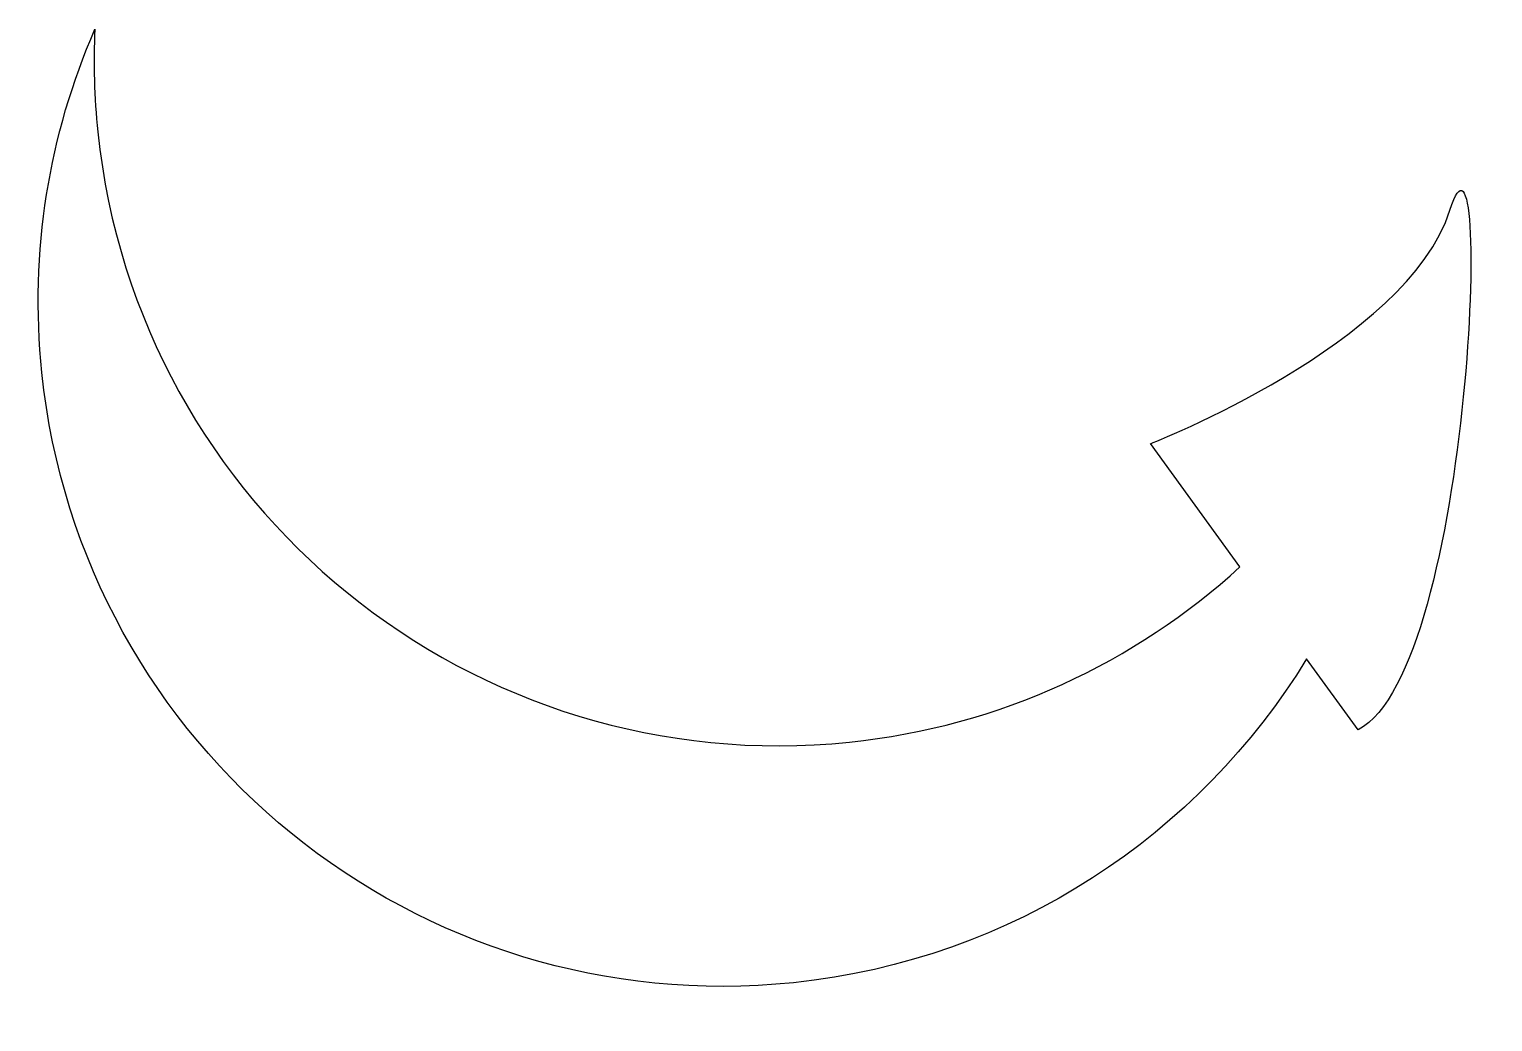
# Model space of a CAD drawing. Header units: centimetres. Extents: x -9.3 to 9.5, y -6.6 to 6.2.
import ezdxf

# ---------------------------------------------------------------- set-up
doc = ezdxf.new("R2010")
doc.units = ezdxf.units.CM
doc.header["$MEASUREMENT"] = 0
doc.layers.add('Camada 1', color=7, linetype='Continuous')

msp = doc.modelspace()

# ---------------------------------------------------------------- linework, layer by layer
at = {"layer": 'Camada 1'}
msp.add_open_spline([(-8.45226, 4.83842), (-8.49864, 5.28417), (-8.51034, 5.72549), (-8.49033, 6.16002), (-8.49033, 6.16002), (-9.07607, 4.81448), (-9.33509, 3.30511), (-9.17283, 1.74142), (-9.17283, 1.74142), (-8.67017, -3.09874), (-4.3391, -6.61484), (0.50105, -6.11218), (0.50105, -6.11218), (3.34088, -5.81738), (5.72329, -4.20334), (7.10703, -1.94293), (7.10703, -1.94293), (7.10703, -1.94293), (7.77058, -2.85617), (7.77058, -2.85617), (7.77058, -2.85617), (9.2528, -2.07697), (9.50228, 5.55663), (8.95184, 3.83205), (8.95184, 3.83205), (8.40151, 2.10758), (5.09535, 0.82607), (5.09535, 0.82607), (5.09535, 0.82607), (5.09535, 0.82607), (6.24822, -0.7605), (6.24822, -0.7605), (6.24822, -0.7605), (4.9049, -1.98862), (3.17096, -2.81269), (1.22148, -3.01531), (1.22148, -3.01531), (-3.61853, -3.51783), (-7.94971, -0.00173), (-8.45226, 4.83842)], degree=3, knots=[0, 0, 0, 0, 0.09090909, 0.09090909, 0.09090909, 0.09090909, 0.18181818, 0.18181818, 0.18181818, 0.18181818, 0.27272727, 0.27272727, 0.27272727, 0.27272727, 0.36363636, 0.36363636, 0.36363636, 0.36363636, 0.45454545, 0.45454545, 0.45454545, 0.45454545, 0.54545455, 0.54545455, 0.54545455, 0.54545455, 0.63636364, 0.63636364, 0.63636364, 0.63636364, 0.72727273, 0.72727273, 0.72727273, 0.72727273, 0.81818182, 0.81818182, 0.81818182, 0.81818182, 1, 1, 1, 1], dxfattribs=at)

doc.saveas('drawing.dxf')
